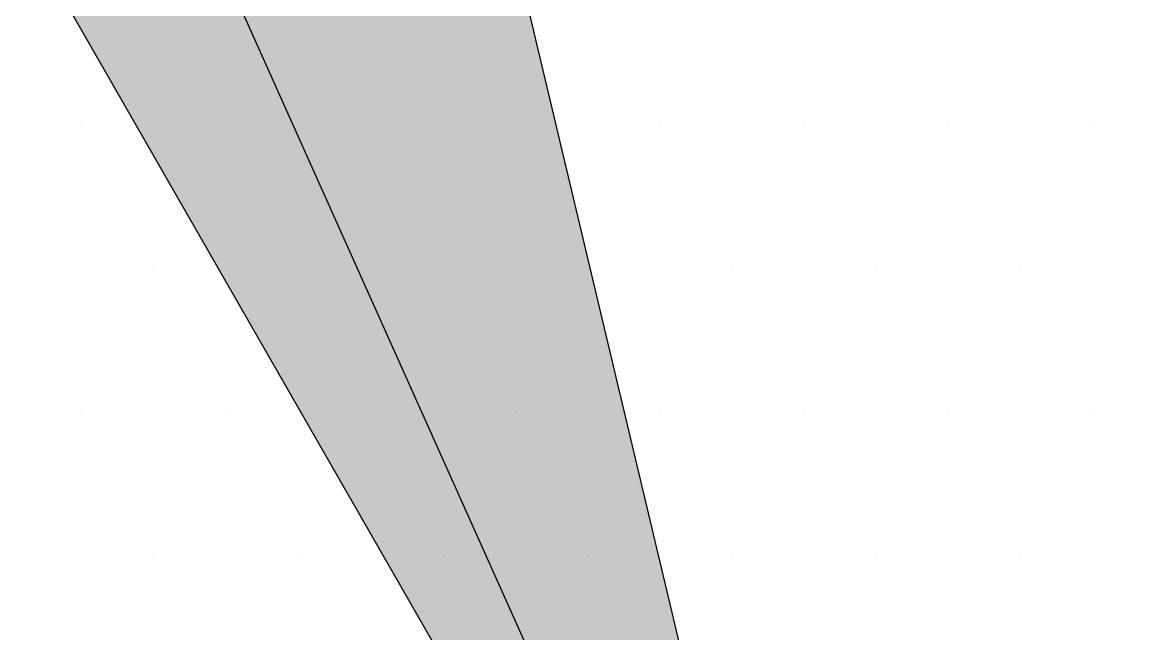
# Model space of a CAD drawing. Header units: metres. Extents: x 9606 to 9900, y 4805 to 4952.
# Drawn here: x 9832.9978 to 9833.0831, y 4844.605 to 4844.6515 of the extents above; entities that cross this region are included whole.
import ezdxf

# ---------------------------------------------------------------- set-up
doc = ezdxf.new("R2010")
doc.units = ezdxf.units.M
doc.header["$LTSCALE"] = 2
doc.linetypes.add('CACHEX2', pattern=[0.75, 0.5, -0.25])
for name, color, linetype in [('CARTOUCHE', 7, 'Continuous'), ('LOGO', 4, 'Continuous'), ('rosace', 7, 'Continuous')]:
    doc.layers.add(name, color=color, linetype=linetype)

# ---------------------------------------------------------------- blocks, each defined once
blk = doc.blocks.new('A$C715108E3')
at = {"layer": 'LOGO', "color": 131}
for p, q in [((-2.45193, -24.33935), (-2.45193, -24.33935)), ((-2.35991, -24.33935), (-2.35991, -24.33935)), ((-2.26864, -24.33935), (-2.26864, -24.33935)), ((-2.17662, -24.33935), (-2.17662, -24.33935)), ((-2.08497, -24.33935), (-2.08497, -24.33935)), ((-1.99333, -24.33935), (-1.99333, -24.33935)), ((-1.90149, -24.33935), (-1.90149, -24.33935)), ((-1.80966, -24.33935), (-1.80966, -24.33935)), ((-2.4062, -24.43062), (-2.4062, -24.43062)), ((-2.31418, -24.43062), (-2.31418, -24.43062)), ((-2.22235, -24.43062), (-2.22235, -24.43062)), ((-2.13089, -24.43062), (-2.13089, -24.43062)), ((-2.03906, -24.43062), (-2.03906, -24.43062)), ((-1.94722, -24.43062), (-1.94722, -24.43062)), ((-1.85577, -24.43062), (-1.85577, -24.43062)), ((-2.45193, -24.5232), (-2.45193, -24.5232)), ((-2.35991, -24.5232), (-2.35991, -24.5232)), ((-2.26864, -24.5232), (-2.26864, -24.5232)), ((-2.17662, -24.5232), (-2.17662, -24.5232)), ((-2.08497, -24.5232), (-2.08497, -24.5232)), ((-1.99333, -24.5232), (-1.99333, -24.5232)), ((-1.90149, -24.5232), (-1.90149, -24.5232)), ((-1.80966, -24.5232), (-1.80966, -24.5232)), ((-2.4062, -24.61466), (-2.4062, -24.61466)), ((-2.31418, -24.61466), (-2.31418, -24.61466)), ((-2.22235, -24.61466), (-2.22235, -24.61466)), ((-2.13089, -24.61466), (-2.13089, -24.61466)), ((-2.03906, -24.61466), (-2.03906, -24.61466)), ((-1.94722, -24.61466), (-1.94722, -24.61466)), ((-1.85577, -24.61466), (-1.85577, -24.61466))]:
    blk.add_line(p, q, dxfattribs=at)
blk = doc.blocks.new('A$C581E6685')
at = {"layer": 'rosace'}
for color, points in [(142, [(-45.3965, 37.48461), (-39.56664, 28.87035), (-39.34399, 28.54144), (-39.85188, 24.20638), (-36.94773, 25.48529), (-26.35664, 30.20323), (-36.18627, 24.07894), (-38.27461, 22.22355), (-38.13368, 21.21321), (-33.63633, 11.18454), (-39.53928, 21.4709), (-40.65251, 23.24046), (-42.06149, 23.35253), (-53.10724, 18.37671), (-43.39718, 24.48563), (-40.4756, 26.22595), (-40.684, 26.88939)]), (140, [(-45.3965, 37.48461), (-41.97453, 25.92777), (-41.78093, 23.88647), (-42.06149, 23.35253), (-44.92685, 21.97673), (-53.10724, 18.37671), (-40.80282, 21.69055), (-39.56664, 22.02677), (-38.27461, 22.22355), (-38.13368, 21.21321), (-33.63633, 11.18454), (-36.08019, 21.46115), (-37.34055, 24.33457), (-37.42507, 24.9804), (-36.94773, 25.48529), (-26.35664, 30.20323), (-37.87468, 26.83392), (-39.72857, 26.41186), (-40.37514, 26.63713), (-40.684, 26.88939)])]:
    blk.add_hatch(color=color, dxfattribs=at).paths.add_polyline_path(points)
at = {"layer": 'rosace', "color": 142}
blk.add_lwpolyline([(-45.3965, 37.48461), (-39.34343, 28.54144), (-39.85188, 24.20638), (-36.94773, 25.48529), (-26.35664, 30.20323), (-36.18571, 24.07894), (-38.27387, 22.22355), (-38.13368, 21.21321), (-33.63576, 11.18454), (-39.53928, 21.4709), (-40.65176, 23.24046), (-42.06149, 23.35253), (-53.10724, 18.37671), (-43.39643, 24.48563), (-40.4756, 26.22595), (-40.68362, 26.88939)], close=True, dxfattribs=at)
at = {"layer": 'rosace', "color": 140}
blk.add_lwpolyline([(-45.3965, 37.48461), (-41.97453, 25.92777), (-41.78037, 23.88647), (-42.06149, 23.35253), (-44.92685, 21.97673), (-53.10724, 18.37671), (-40.80282, 21.69055), (-39.56664, 22.02677), (-38.27387, 22.22355), (-38.13368, 21.21321), (-33.63576, 11.18454), (-36.08019, 21.46115), (-37.34055, 24.33457), (-37.42507, 24.9804), (-36.94773, 25.48529), (-26.35664, 30.20323), (-37.87411, 26.83392), (-39.72857, 26.41186), (-40.37477, 26.63713), (-40.68362, 26.88939)], close=True, dxfattribs=at)
at = {"layer": 'rosace', "color": 32, "linetype": 'CACHEX2', "ltscale": 1.5}
blk.add_ellipse((-38.05384, 23.81385), major_axis=(-19.03106, -3.53396), ratio=0.590567, dxfattribs=at)
at = {"layer": 'rosace', "color": 32}
blk.add_ellipse((-37.61436, 23.84992), major_axis=(-13.57677, -4.28389), ratio=0.791971, dxfattribs=at)
at = {"layer": 'CARTOUCHE'}
blk.add_blockref('A$C715108E3', (-31.67392, 36.3189), dxfattribs=at)

msp = doc.modelspace()

# ---------------------------------------------------------------- linework, layer by layer
at = {"layer": 'CARTOUCHE'}
msp.add_rational_spline([(9829.643232, 4848.054683), (9829.643232, 4845.876451), (9829.643232, 4843.698219), (9829.643232, 4842.930219), (9830.411232, 4842.930219), (9839.519085, 4842.930219), (9848.626939, 4842.930219), (9849.394939, 4842.930219), (9849.394939, 4843.698219), (9849.394939, 4845.876451), (9849.394939, 4848.054683), (9849.394939, 4848.822683), (9848.626939, 4848.822683), (9839.519085, 4848.822683), (9830.411232, 4848.822683), (9829.643232, 4848.822683), (9829.643232, 4848.054683)], [1, 1, 1, 0.707106781187, 1, 1, 1, 0.707106781187, 1, 1, 1, 0.707106781187, 1, 1, 1, 0.707106781187, 1], degree=2, knots=[0, 0, 0, 1, 1, 2.570796, 2.570796, 3.570796, 3.570796, 5.141593, 5.141593, 6.141593, 6.141593, 7.712389, 7.712389, 8.712389, 8.712389, 10.283185, 10.283185, 10.283185], dxfattribs=at)

# ---------------------------------------------------------------- block references
at = {"layer": 'CARTOUCHE', "xscale": 0.12, "yscale": 0.12, "zscale": 0.12}
msp.add_blockref('A$C581E6685', (9837.09738, 4843.206333), dxfattribs=at)

doc.saveas('drawing.dxf')
